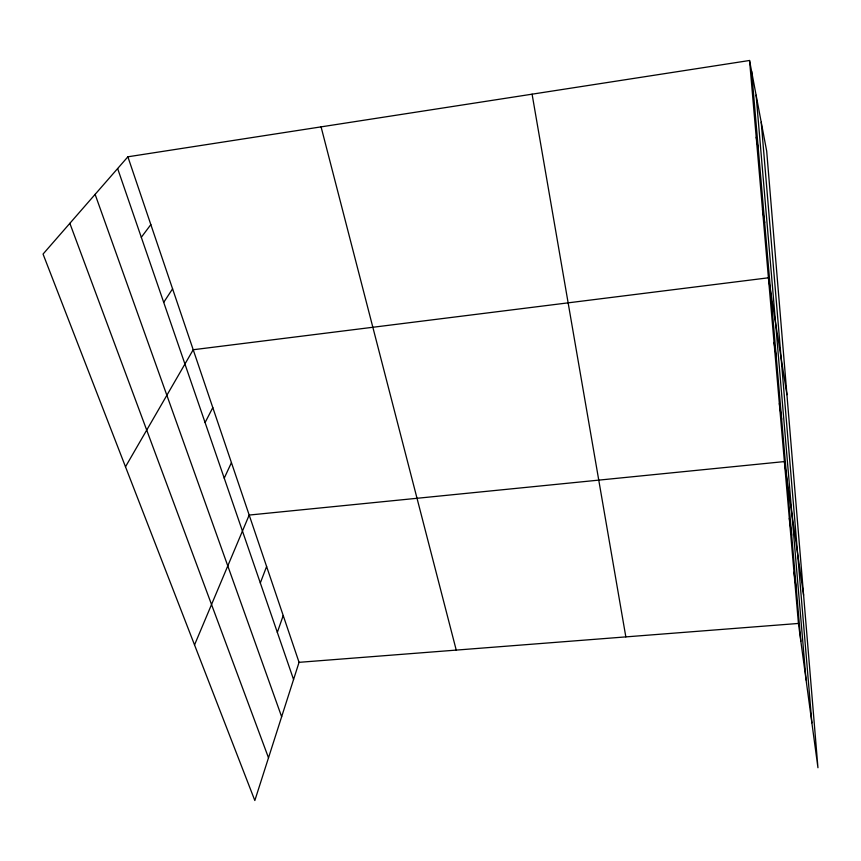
<?xml version="1.0" encoding="UTF-8"?>
<svg xmlns="http://www.w3.org/2000/svg" width="861" height="861" viewBox="0 0 861 861"><rect width="100%" height="100%" fill="white"/><g stroke="black" fill="none" stroke-linecap="round" stroke-linejoin="round"><path stroke-width="1.29" d="M127.88 156.799L299.058 662.335L254.834 800.515L43.05 254.07L127.88 156.799L749.554 60.485L766.688 151.106L817.95 767.743L798.438 623.45L749.554 60.485M277.339 632.372L283.215 615.54M260.323 582.951L266.609 566.506M194.532 644.921L249.184 515.061L784.382 461.582L803.604 595.209M224.237 478.156L231.437 462.648M205.09 422.547L212.807 407.608M125.491 466.78L193.208 349.738L768.421 277.802L786.943 394.725M163.708 302.372L172.587 288.822M141.312 237.302L150.836 224.603M299.058 662.335L798.438 623.45M69.859 223.333L268.503 757.809M95.119 194.36L281.644 716.75M117.634 168.552L293.558 679.501M321.078 126.868L456.233 650.098M756.216 137.2L758.337 149.265M532.087 94.172L625.839 636.892M762.491 209.514L764.676 222.676M774.028 342.387L776.31 357.347M779.345 403.561L781.659 419.242M789.311 518.322L791.679 535.208M793.982 572.21L796.382 589.581M756.109 95.162L806.079 679.964M751.599 71.28L800.838 641.241M761.221 122.176L811.88 722.863"/></g></svg>
